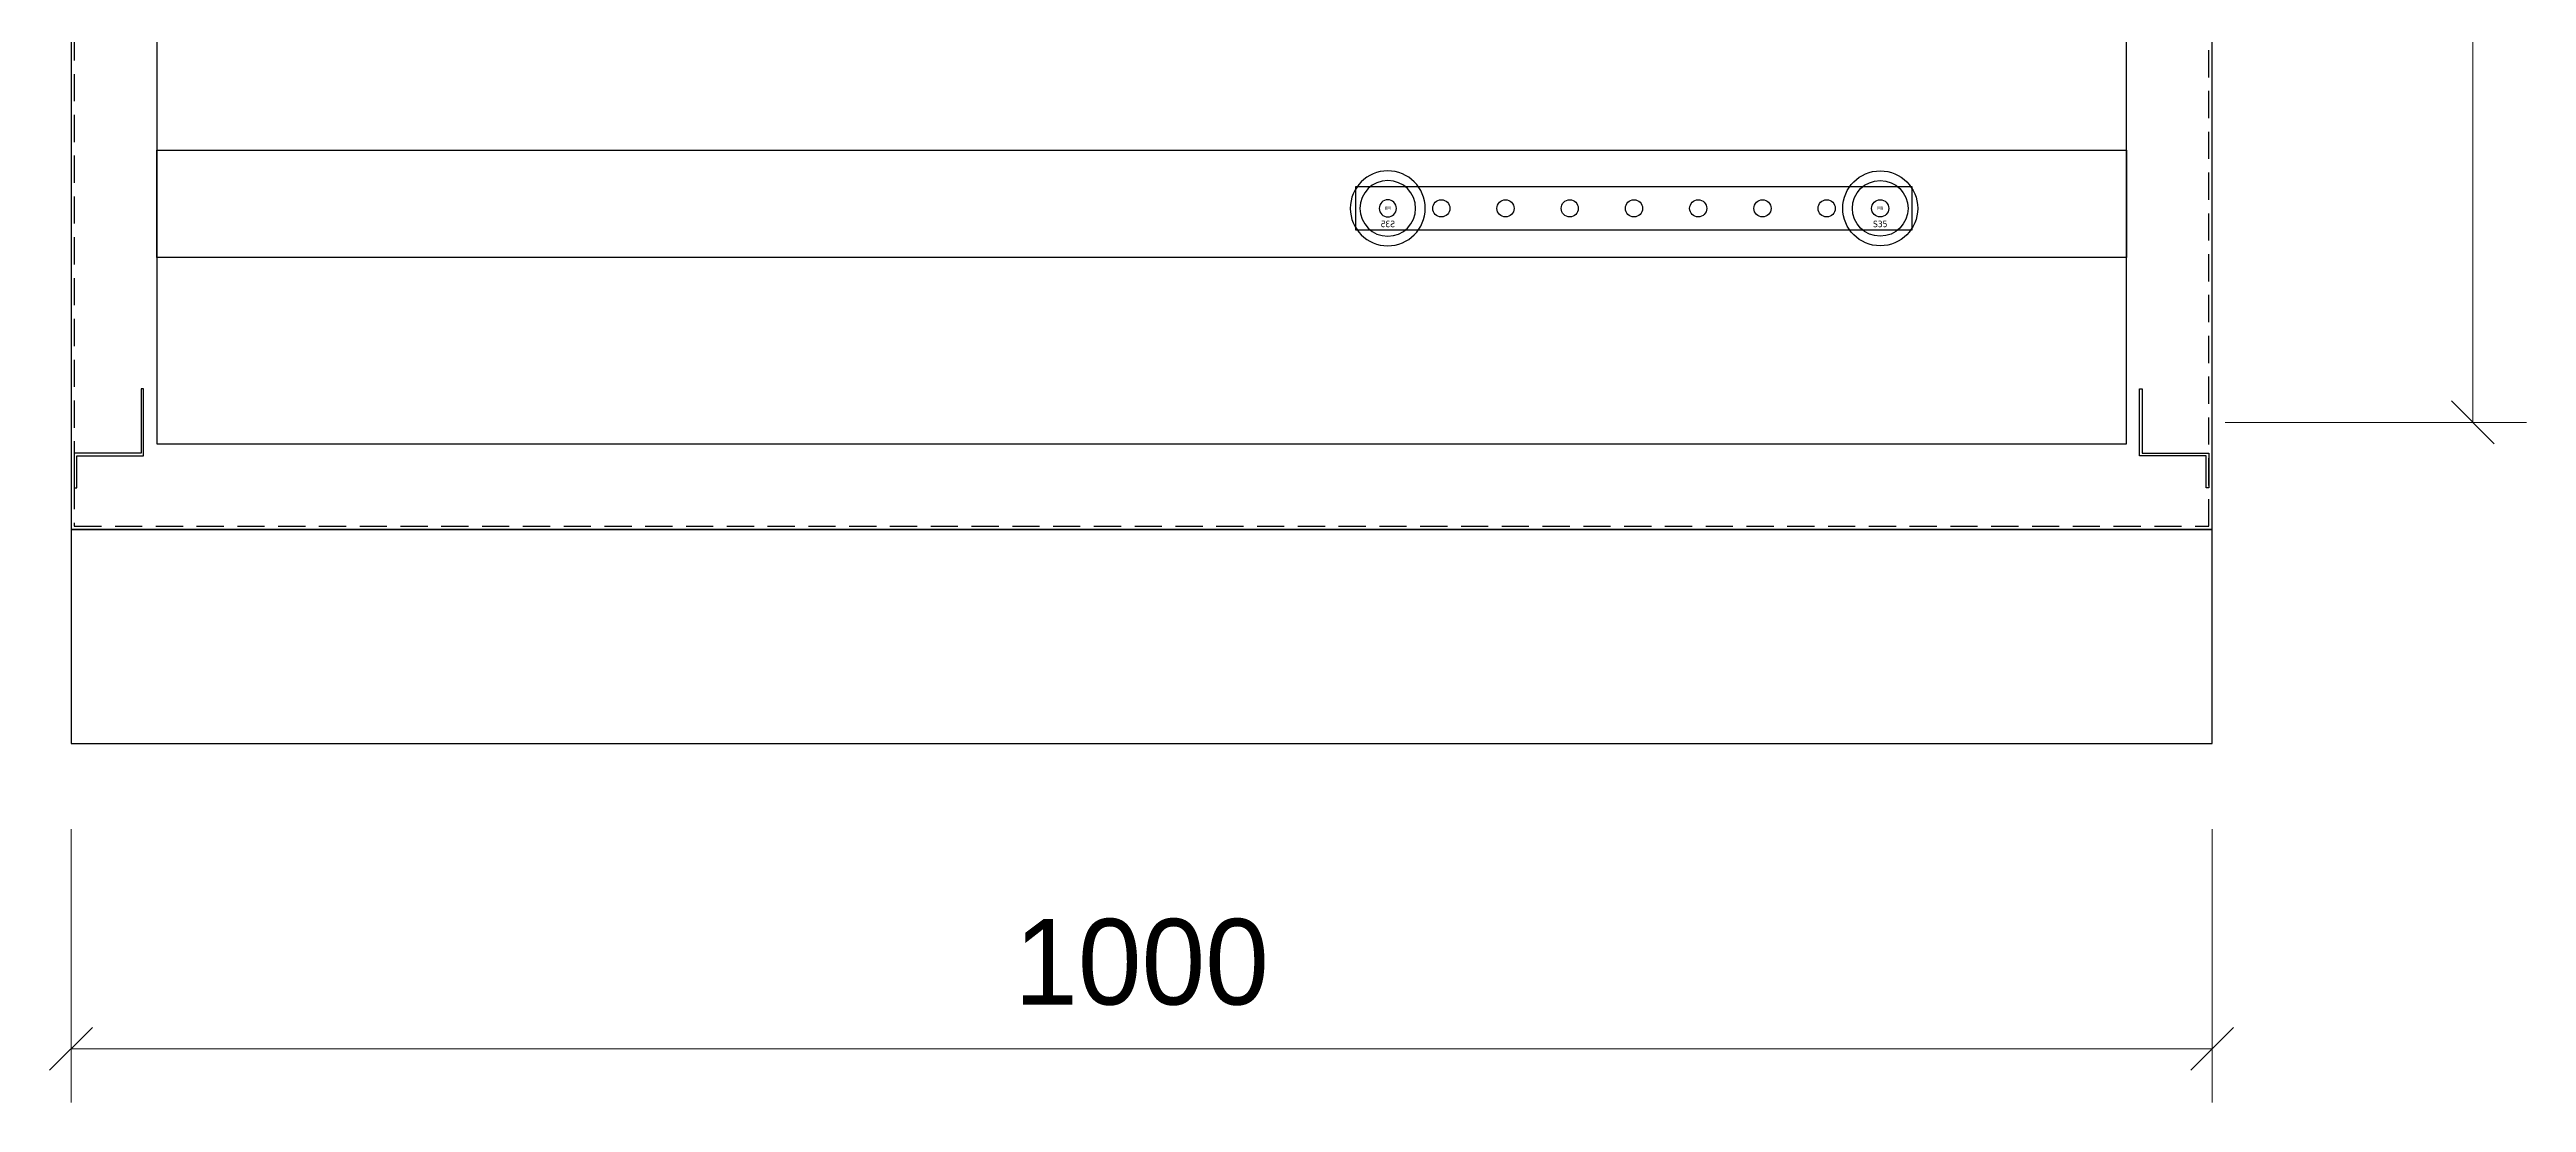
# Model space of a CAD drawing. Header units: millimetres. Extents: x 0 to 5940, y 0 to 4200.
# Drawn here: x 2679 to 3836, y 1912 to 2404 of the extents above; entities that cross this region are included whole.
import ezdxf

# ---------------------------------------------------------------- set-up
doc = ezdxf.new("R2010")
doc.units = ezdxf.units.MM
doc.linetypes.add('HIDDENX2', pattern=[19.05, 12.7, -6.35])
doc.layers.add('DIM', color=253, linetype='Continuous')
doc.dimstyles.new('Dim-40', dxfattribs={"dimtxt": 40, "dimasz": 20, "dimexe": 25, "dimexo": 40, "dimgap": 20, "dimtad": 1, "dimdec": 0, "dimtxsty": 'Standard', "dimblk": 'OBLIQUE', "dimcen": 15, "dimclrd": 5, "dimclre": 5, "dimclrt": 3, "dimazin": 3, "dimtfac": 1, "dimtdec": 0, "dimtmove": 0, "dimatfit": 3, "dimldrblk": 'ARCHTICK', "dimlwd": 9, "dimlwe": 9})

# ---------------------------------------------------------------- blocks, each defined once
blk = doc.blocks.new('*D17')
at = {"color": 0, "linetype": 'ByBlock', "lineweight": -2}
for p, q in [((2699.4, 1947.2), (2679.4, 1927.2)), ((3679.4, 1927.2), (3699.4, 1947.2))]:
    blk.add_line(p, q, dxfattribs=at)
at = {"layer": 'Defpoints', "color": 0, "transparency": 16777216}
for p in [(2689.4, 2079.7), (3689.4, 2079.7), (2689.4, 1937.2)]:
    blk.add_point(p, dxfattribs=at)
at = {"layer": 'DIM', "color": 5, "lineweight": 9, "transparency": 16777216}
for p, q in [((2689.4, 2039.7), (2689.4, 1912.2)), ((3689.4, 2039.7), (3689.4, 1912.2)), ((3689.4, 1937.2), (2689.4, 1937.2))]:
    blk.add_line(p, q, dxfattribs=at)
at = {"layer": 'DIM', "color": 3, "transparency": 16777216, "insert": (3189.4, 1977.6), "char_height": 40, "attachment_point": 5}
blk.add_mtext('1000', dxfattribs=at)
blk = doc.blocks.new('_ArchTick')
at = {"color": 0, "const_width": 0.15}
blk.add_lwpolyline([(-0.5, -0.5), (0.5, 0.5)], dxfattribs=at)
blk = doc.blocks.new('_Oblique')
at = {"color": 0, "linetype": 'ByBlock', "lineweight": -2}
blk.add_line((-0.5, -0.5), (0.5, 0.5), dxfattribs=at)
blk = doc.blocks.new('*D21')
at = {"color": 0, "linetype": 'ByBlock', "lineweight": -2}
for p, q in [((3821.2, 3019.7), (3801.2, 3039.7)), ((3801.2, 2239.7), (3821.2, 2219.7))]:
    blk.add_line(p, q, dxfattribs=at)
at = {"layer": 'Defpoints', "color": 0, "transparency": 16777216}
for p in [(3655.5, 3029.7), (3655.5, 2229.7), (3811.2, 2229.7)]:
    blk.add_point(p, dxfattribs=at)
at = {"layer": 'DIM', "color": 5, "lineweight": 9, "transparency": 16777216}
for p, q in [((3695.5, 3029.7), (3836.2, 3029.7)), ((3811.2, 3029.7), (3811.2, 2229.7)), ((3695.5, 2229.7), (3836.2, 2229.7))]:
    blk.add_line(p, q, dxfattribs=at)
at = {"layer": 'DIM', "color": 3, "transparency": 16777216, "insert": (3770.8, 2629.7), "char_height": 40, "attachment_point": 5, "rotation": 90}
blk.add_mtext('800', dxfattribs=at)
blk = doc.blocks.new('su35-2')
at = {"color": 1}
for radius in [17.5, 13, 4]:
    blk.add_circle((0, -0.1), radius, dxfattribs=at)
at = {"color": 1, "width": 30.098, "attachment_point": 5}
for s, insert, char_height in [('{\\fTahoma|b0|i0|c0|p34;M8}', (0, 0), 1.5), ('{\\fTahoma|b0|i0|c0|p34;S35}', (0, -7.4), 3)]:
    blk.add_mtext(s, dxfattribs=dict(at, insert=insert, char_height=char_height))

msp = doc.modelspace()

# ---------------------------------------------------------------- linework, layer by layer
at = {"color": 7}
for points in [[(3689.4, 3879.7), (2689.4, 3879.7), (2689.4, 2179.7), (3689.4, 2179.7)], [(3689.4, 2179.7), (2689.4, 2179.7), (2689.4, 2079.7), (3689.4, 2079.7)]]:
    msp.add_lwpolyline(points, close=True, dxfattribs=at)
at = {"color": 7, "linetype": 'HIDDENX2'}
msp.add_lwpolyline([(3687.9, 3878.2), (2690.9, 3878.2), (2690.9, 2181.2), (3687.9, 2181.2)], close=True, dxfattribs=at)
at = {"color": 4}
msp.add_lwpolyline([(3649.4, 3839.7), (2729.4, 3839.7), (2729.4, 2219.7), (3649.4, 2219.7)], close=True, dxfattribs=at)
at = {"color": 8}
for points in [[(2729.4, 2356.7), (3649.4, 2356.7), (3649.4, 2306.7), (2729.4, 2306.7)], [(2722.1, 2245.3), (2722.1, 2215.3), (2690.9, 2215.3), (2690.9, 2199.1), (2692.1, 2199.1), (2692.1, 2214.1), (2723.3, 2214.1), (2723.3, 2245.3)], [(3656.7, 2245.3), (3656.7, 2215.3), (3687.9, 2215.3), (3687.9, 2199.1), (3686.7, 2199.1), (3686.7, 2214.1), (3655.5, 2214.1), (3655.5, 2245.3)]]:
    msp.add_lwpolyline(points, close=True, dxfattribs=at)
at = {"color": 2}
msp.add_lwpolyline([(3289.4, 2319.6), (3549.4, 2319.6), (3549.4, 2339.6), (3289.4, 2339.6)], close=True, dxfattribs=at)
for centre in [(3329.4, 2329.6), (3359.4, 2329.6), (3389.4, 2329.6), (3419.4, 2329.6), (3449.4, 2329.6), (3479.4, 2329.6), (3509.4, 2329.6)]:
    msp.add_circle(centre, 4, dxfattribs=at)

# ---------------------------------------------------------------- block references
at = {"color": 2, "xscale": -1}
msp.add_blockref('su35-2', (3304.4, 2329.7), dxfattribs=at)
at = {"color": 2}
msp.add_blockref('su35-2', (3534.4, 2329.7), dxfattribs=at)

# ---------------------------------------------------------------- dimensions: what is measured, and where the dimension line sits
at = {"layer": 'DIM', "color": 2}
dim = msp.add_linear_dim(base=(3811.2, 2229.7), p1=(3655.5, 3029.7), p2=(3655.5, 2229.7), angle=90, dimstyle='Dim-40', dxfattribs=at)
dim.commit()
dim.dimension.update_dxf_attribs({"geometry": '*D21', "text_midpoint": (3770.8, 2629.7)})
at = {"layer": 'DIM', "color": 7}
dim = msp.add_linear_dim(base=(2689.4, 1937.2), p1=(3689.4, 2079.7), p2=(2689.4, 2079.7), angle=180, dimstyle='Dim-40', dxfattribs=at)
dim.commit()
dim.dimension.update_dxf_attribs({"geometry": '*D17', "text_midpoint": (3189.4, 1977.6)})

doc.saveas('drawing.dxf')
